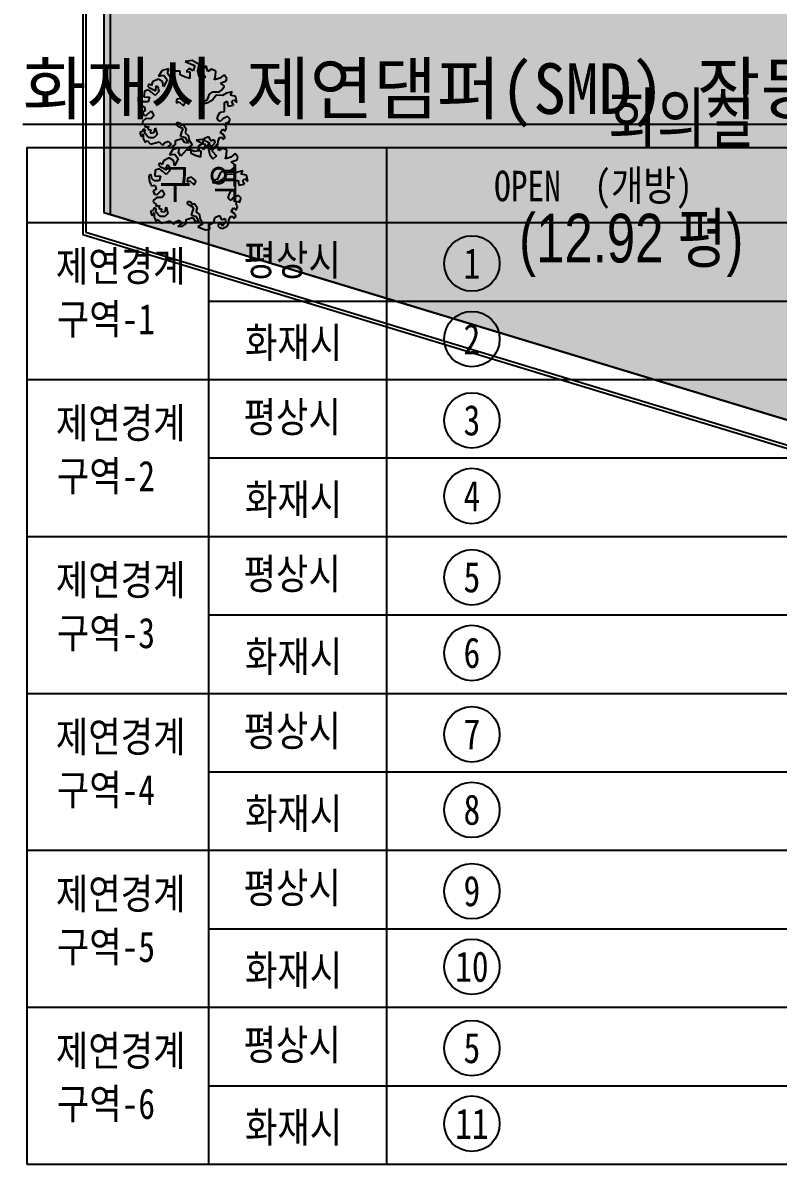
# Model space of a CAD drawing. Header units: millimetres. Extents: x 118559 to 211622, y 1329 to 63037.
# Drawn here: x 146063 to 152277, y 7955 to 17342 of the extents above; entities that cross this region are included whole.
import ezdxf
from ezdxf.enums import TextEntityAlignment as Align

# ---------------------------------------------------------------- set-up
doc = ezdxf.new("R2010")
doc.units = ezdxf.units.MM
doc.header["$LTSCALE"] = 120
for name, color, linetype in [('ARCH', 9, 'Continuous'), ('ETC', 6, 'Continuous'), ('M-TEXT', 7, 'Continuous'), ('공사제외', 5, 'Continuous')]:
    doc.layers.add(name, color=color, linetype=linetype)
doc.styles.add('GHD', font='')
doc.styles.add('돋움', font='')
doc.styles.get('GHD').set_extended_font_data('Dotum')
doc.styles.get('돋움').set_extended_font_data('DotumChe')

msp = doc.modelspace()

# ---------------------------------------------------------------- hatches: boundary and pattern name
at = {"layer": '공사제외', "linetype": 'Continuous'}
msp.add_hatch(color=253, dxfattribs=at).paths.add_polyline_path([(161618.8, 27040), (157330.1, 28562.8), (157311.6, 28694.2), (149935.1, 28694.2), (149935.1, 29394.2), (146730.1, 29394.2), (146730.1, 15782.9), (154687.7, 13368.2)])

# ---------------------------------------------------------------- linework, layer by layer
at = {"layer": 'ARCH', "color": 9}
for p, q in [((146556.1, 27944.1, 0), (146556.1, 15601.6, 0)), ((146580.1, 27944.1, 0), (146580.1, 15619.4, 0)), ((146780.1, 27944.1, 0), (146780.1, 15767.8, 0)), ((147454.8, 17032.6, 0), (147398.1, 17025.2, 0)), ((147398.1, 17025.2, 0), (147442.9, 17004.6, 0)), ((147442.9, 17004.6, 0), (147477, 16990.9, 0)), ((147512.3, 16998.8, 0), (147454.8, 17032.6, 0)), ((147477, 16990.9, 0), (147463.3, 16948.2, 0)), ((147502.3, 16948.2, 0), (147512.3, 16998.8, 0)), ((147208.3, 16950.8, 0), (147178.7, 16904.9, 0)), ((147178.7, 16904.9, 0), (147223, 16910.8, 0)), ((147263.1, 16963, 0), (147208.3, 16950.8, 0)), ((147223, 16910.8, 0), (147251.5, 16873.8, 0)), ((147254.1, 16926, 0), (147263.1, 16963, 0)), ((147273.7, 16894.4, 0), (147254.1, 16926, 0)), ((147316.9, 16943.4, 0), (147273.7, 16894.4, 0)), ((147358, 16945, 0), (147316.9, 16943.4, 0)), ((147358, 16915.5, 0), (147358, 16945, 0)), ((147392.3, 16899.1, 0), (147358, 16915.5, 0)), ((147435.6, 16885.4, 0), (147392.3, 16899.1, 0)), ((147430.8, 16966.1, 0), (147407.1, 16940.8, 0)), ((147407.1, 16940.8, 0), (147437.1, 16939.2, 0)), ((147463.3, 16948.2, 0), (147430.8, 16966.1, 0)), ((147437.1, 16939.2, 0), (147435.6, 16885.4, 0)), ((147513.9, 16899.1, 0), (147502.3, 16948.2, 0)), ((147536, 16869.6, 0), (147513.9, 16899.1, 0)), ((147571.9, 16989.9, 0), (147528.7, 16939.2, 0)), ((147528.7, 16939.2, 0), (147566.1, 16897.6, 0)), ((147566.1, 16897.6, 0), (147536, 16869.6, 0)), ((147585.1, 16942.4, 0), (147571.9, 16989.9, 0)), ((147616.2, 16961.4, 0), (147585.1, 16942.4, 0)), ((147650.5, 16945, 0), (147616.2, 16961.4, 0)), ((147640.5, 16872.3, 0), (147647.8, 16908.1, 0)), ((147647.8, 16908.1, 0), (147650.5, 16945, 0)), ((147719, 16915.5, 0), (147683.2, 16887, 0)), ((147741.2, 16885.4, 0), (147719, 16915.5, 0)), ((147101.2, 16838, 0), (147089.6, 16824.8, 0)), ((147089.6, 16824.8, 0), (147102.8, 16810, 0)), ((147120.7, 16826.4, 0), (147101.2, 16838, 0)), ((147102.8, 16810, 0), (147156.1, 16783.1, 0)), ((147129.7, 16855.9, 0), (147120.7, 16826.4, 0)), ((147177.2, 16879.6, 0), (147129.7, 16855.9, 0)), ((147156.1, 16783.1, 0), (147160.8, 16824.8, 0)), ((147160.8, 16824.8, 0), (147174, 16819, 0)), ((147174, 16819, 0), (147181.4, 16777.3, 0)), ((147211.4, 16859.1, 0), (147177.2, 16879.6, 0)), ((147220.4, 16815.8, 0), (147211.4, 16859.1, 0)), ((147251.5, 16873.8, 0), (147220.4, 16815.8, 0)), ((147683.2, 16887, 0), (147640.5, 16872.3, 0)), ((147687.9, 16846.9, 0), (147735.4, 16864.9, 0)), ((147721.7, 16820.6, 0), (147687.9, 16846.9, 0)), ((147699.5, 16790.5, 0), (147721.7, 16820.6, 0)), ((147735.4, 16864.9, 0), (147741.2, 16885.4, 0)), ((147028.4, 16743.1, 0), (147010.5, 16734.1, 0)), ((147010.5, 16734.1, 0), (147012.1, 16694, 0)), ((147035.8, 16711.9, 0), (147028.4, 16743.1, 0)), ((147053.8, 16691.4, 0), (147035.8, 16711.9, 0)), ((147062.7, 16778.9, 0), (147059.6, 16732.5, 0)), ((147059.6, 16732.5, 0), (147079.1, 16729.9, 0)), ((147097, 16790.5, 0), (147062.7, 16778.9, 0)), ((147079.1, 16729.9, 0), (147106, 16734.1, 0)), ((147106, 16734.1, 0), (147093.8, 16692.4, 0)), ((147123.4, 16769.9, 0), (147097, 16790.5, 0)), ((147151.8, 16744.6, 0), (147123.4, 16769.9, 0)), ((147181.4, 16777.3, 0), (147151.8, 16744.6, 0)), ((147328.5, 16713.5, 0), (147325.3, 16683.5, 0)), ((147361.2, 16720.9, 0), (147328.5, 16713.5, 0)), ((147398.1, 16688.2, 0), (147361.2, 16720.9, 0)), ((147554, 16698.8, 0), (147580.9, 16710.4, 0)), ((147580.9, 16710.4, 0), (147598.8, 16756.2, 0)), ((147598.8, 16756.2, 0), (147626.7, 16775.8, 0)), ((147652.1, 16746.2, 0), (147622.5, 16706.1, 0)), ((147626.7, 16775.8, 0), (147680.5, 16775.8, 0)), ((147704.3, 16744.6, 0), (147652.1, 16746.2, 0)), ((147680.5, 16775.8, 0), (147699.5, 16790.5, 0)), ((147739.6, 16764.1, 0), (147704.3, 16744.6, 0)), ((147784.4, 16774.2, 0), (147739.6, 16764.1, 0)), ((147770.7, 16746.2, 0), (147784.4, 16774.2, 0)), ((147814, 16737.3, 0), (147770.7, 16746.2, 0)), ((147824.5, 16686.6, 0), (147814, 16737.3, 0)), ((147012.1, 16694, 0), (147024.2, 16667.1, 0)), ((147024.2, 16667.1, 0), (147031.6, 16649.9, 0)), ((147031.6, 16649.9, 0), (147061.1, 16657.1, 0)), ((147070.1, 16621.5, 0), (147046.4, 16608.3, 0)), ((147093.8, 16692.4, 0), (147053.8, 16691.4, 0)), ((147061.1, 16657.1, 0), (147070.1, 16621.5, 0)), ((147080.6, 16583, 0), (147117.6, 16618.8, 0)), ((147117.6, 16618.8, 0), (147139.7, 16579.8, 0)), ((147325.3, 16683.5, 0), (147348, 16692.4, 0)), ((147348, 16692.4, 0), (147383.3, 16658.7, 0)), ((147383.3, 16658.7, 0), (147398.1, 16688.2, 0)), ((147535, 16671.9, 0), (147554, 16698.8, 0)), ((147585.1, 16685, 0), (147535, 16671.9, 0)), ((147622.5, 16706.1, 0), (147585.1, 16685, 0)), ((147720.6, 16688.2, 0), (147744.3, 16697.2, 0)), ((147721.7, 16614.1, 0), (147720.6, 16688.2, 0)), ((147744.3, 16697.2, 0), (147750.1, 16657.1, 0)), ((147750.1, 16657.1, 0), (147796, 16664.5, 0)), ((147782.8, 16695.6, 0), (147796, 16708.8, 0)), ((147796, 16664.5, 0), (147782.8, 16695.6, 0)), ((147796, 16708.8, 0), (147824.5, 16686.6, 0)), ((147046.4, 16608.3, 0), (147056.9, 16579.8, 0)), ((147074.8, 16554.5, 0), (147046.4, 16530.8, 0)), ((147046.4, 16530.8, 0), (147048, 16513.4, 0)), ((147056.9, 16579.8, 0), (147080.6, 16583, 0)), ((147119.1, 16553.4, 0), (147074.8, 16554.5, 0)), ((147139.7, 16579.8, 0), (147119.1, 16553.4, 0)), ((147325.3, 16506, 0), (147335.9, 16525, 0)), ((147335.9, 16525, 0), (147358, 16517.6, 0)), ((147662.6, 16550.3, 0), (147670, 16578.8, 0)), ((147686.3, 16530.8, 0), (147662.6, 16550.3, 0)), ((147670, 16578.8, 0), (147686.3, 16608.3, 0)), ((147686.3, 16608.3, 0), (147721.7, 16614.1, 0)), ((147706.9, 16553.4, 0), (147686.3, 16530.8, 0)), ((147747, 16572.4, 0), (147706.9, 16553.4, 0)), ((147726.4, 16508.6, 0), (147739.6, 16525, 0)), ((147739.6, 16525, 0), (147755.9, 16514.4, 0)), ((147769.7, 16550.3, 0), (147747, 16572.4, 0)), ((147755.9, 16514.4, 0), (147769.7, 16550.3, 0)), ((147046.4, 16448, 0), (147024.2, 16441.6, 0)), ((147024.2, 16441.6, 0), (147035.8, 16407.9, 0)), ((147035.8, 16407.9, 0), (147053.8, 16430, 0)), ((147052.2, 16468.5, 0), (147046.4, 16448, 0)), ((147048, 16513.4, 0), (147073.3, 16498.1, 0)), ((147070.1, 16461.2, 0), (147052.2, 16468.5, 0)), ((147053.8, 16430, 0), (147053.8, 16390, 0)), ((147073.3, 16498.1, 0), (147066.9, 16483.3, 0)), ((147066.9, 16483.3, 0), (147097, 16489.6, 0)), ((147066.9, 16435.8, 0), (147070.1, 16461.2, 0)), ((147086.5, 16413.7, 0), (147066.9, 16435.8, 0)), ((147097, 16489.6, 0), (147092.3, 16464.3, 0)), ((147092.3, 16464.3, 0), (147114.9, 16462.7, 0)), ((147114.9, 16462.7, 0), (147110.2, 16435.8, 0)), ((147110.2, 16435.8, 0), (147142.9, 16440.6, 0)), ((147142.9, 16440.6, 0), (147151.8, 16477.5, 0)), ((147151.8, 16477.5, 0), (147166.6, 16424.2, 0)), ((147352.2, 16484.9, 0), (147325.3, 16506, 0)), ((147380.7, 16470.1, 0), (147352.2, 16484.9, 0)), ((147358, 16517.6, 0), (147361.2, 16497, 0)), ((147361.2, 16497, 0), (147384.9, 16504.4, 0)), ((147361.2, 16406.3, 0), (147371.7, 16444.8, 0)), ((147371.7, 16444.8, 0), (147380.7, 16470.1, 0)), ((147384.9, 16504.4, 0), (147407.1, 16471.7, 0)), ((147407.1, 16471.7, 0), (147397.1, 16437.4, 0)), ((147397.1, 16437.4, 0), (147426.6, 16413.7, 0)), ((147686.3, 16440.6, 0), (147705.3, 16468.5, 0)), ((147717.4, 16421.1, 0), (147686.3, 16440.6, 0)), ((147705.3, 16468.5, 0), (147728, 16450.6, 0)), ((147738, 16481.7, 0), (147726.4, 16508.6, 0)), ((147728, 16450.6, 0), (147738, 16481.7, 0)), ((147053.8, 16390, 0), (147070.1, 16358.9, 0)), ((147070.1, 16358.9, 0), (147086.5, 16373.6, 0)), ((147106, 16397.4, 0), (147086.5, 16413.7, 0)), ((147086.5, 16373.6, 0), (147111.8, 16344.1, 0)), ((147141.3, 16397.4, 0), (147106, 16397.4, 0)), ((147111.8, 16344.1, 0), (147144.5, 16351.5, 0)), ((147166.6, 16424.2, 0), (147141.3, 16397.4, 0)), ((147144.5, 16351.5, 0), (147184.5, 16363.1, 0)), ((147184.5, 16363.1, 0), (147211.4, 16335.1, 0)), ((147211.4, 16335.1, 0), (147228.8, 16355.7, 0)), ((147228.8, 16355.7, 0), (147258.9, 16368.9, 0)), ((147284.2, 16344.1, 0), (147248.3, 16317.2, 0)), ((147258.9, 16368.9, 0), (147284.2, 16344.1, 0)), ((147286.8, 16318.8, 0), (147319.5, 16340.9, 0)), ((147318, 16373.6, 0), (147371.7, 16390, 0)), ((147319.5, 16340.9, 0), (147318, 16373.6, 0)), ((147401.3, 16395.8, 0), (147361.2, 16406.3, 0)), ((147371.7, 16390, 0), (147390.7, 16360.4, 0)), ((147390.7, 16360.4, 0), (147425, 16354.1, 0)), ((147425, 16354.1, 0), (147401.3, 16395.8, 0)), ((147454.8, 16339.3, 0), (147413.4, 16312.4, 0)), ((147426.6, 16413.7, 0), (147429.8, 16382.6, 0)), ((147429.8, 16382.6, 0), (147454.8, 16339.3, 0)), ((147544.4, 16383.5, 0), (147487.7, 16376.1, 0)), ((147487.7, 16376.1, 0), (147532.5, 16355.5, 0)), ((147509.7, 16333.5, 0), (147543.4, 16349.9, 0)), ((147512.3, 16293.5, 0), (147509.7, 16333.5, 0)), ((147532.5, 16355.5, 0), (147566.6, 16341.8, 0)), ((147543.4, 16349.9, 0), (147552.4, 16391.6, 0)), ((147601.9, 16349.7, 0), (147544.4, 16383.5, 0)), ((147552.4, 16391.6, 0), (147589.8, 16407.9, 0)), ((147566.6, 16341.8, 0), (147552.9, 16299.1, 0)), ((147594, 16346.7, 0), (147577.7, 16323, 0)), ((147589.8, 16407.9, 0), (147607.8, 16370.5, 0)), ((147591.9, 16299.1, 0), (147601.9, 16349.7, 0)), ((147616.2, 16319.8, 0), (147594, 16346.7, 0)), ((147607.8, 16370.5, 0), (147637.3, 16382.6, 0)), ((147641.5, 16354.1, 0), (147616.2, 16319.8, 0)), ((147661.5, 16340.8, 0), (147618.2, 16290.2, 0)), ((147637.3, 16382.6, 0), (147641.5, 16354.1, 0)), ((147655.2, 16318.8, 0), (147666.8, 16342.5, 0)), ((147674.7, 16293.3, 0), (147661.5, 16340.8, 0)), ((147666.8, 16342.5, 0), (147668.4, 16367.8, 0)), ((147668.4, 16367.8, 0), (147681.6, 16398.9, 0)), ((147681.6, 16398.9, 0), (147704.3, 16398.9, 0)), ((147704.3, 16398.9, 0), (147708.5, 16382.6, 0)), ((147708.5, 16382.6, 0), (147728, 16397.4, 0)), ((147728, 16397.4, 0), (147717.4, 16421.1, 0)), ((147248.3, 16317.2, 0), (147286.8, 16318.8, 0)), ((147297.9, 16301.8, 0), (147268.3, 16255.9, 0)), ((147268.3, 16255.9, 0), (147312.6, 16261.7, 0)), ((147352.7, 16313.9, 0), (147297.9, 16301.8, 0)), ((147312.6, 16261.7, 0), (147341.1, 16224.8, 0)), ((147343.7, 16277, 0), (147352.7, 16313.9, 0)), ((147363.2, 16245.3, 0), (147343.7, 16277, 0)), ((147406.5, 16294.4, 0), (147363.2, 16245.3, 0)), ((147447.6, 16296, 0), (147406.5, 16294.4, 0)), ((147413.4, 16312.4, 0), (147475.4, 16287.7, 0)), ((147447.6, 16266.4, 0), (147447.6, 16296, 0)), ((147481.9, 16250.1, 0), (147447.6, 16266.4, 0)), ((147475.4, 16287.7, 0), (147512.3, 16293.5, 0)), ((147525.1, 16236.4, 0), (147481.9, 16250.1, 0)), ((147520.4, 16317.1, 0), (147496.7, 16291.7, 0)), ((147496.7, 16291.7, 0), (147526.7, 16290.2, 0)), ((147552.9, 16299.1, 0), (147520.4, 16317.1, 0)), ((147526.7, 16290.2, 0), (147525.1, 16236.4, 0)), ((147577.7, 16323, 0), (147592.5, 16306.6, 0)), ((147603.5, 16250.1, 0), (147591.9, 16299.1, 0)), ((147592.5, 16306.6, 0), (147615.1, 16300.8, 0)), ((147625.6, 16220.5, 0), (147603.5, 16250.1, 0)), ((147615.1, 16300.8, 0), (147655.2, 16318.8, 0)), ((147618.2, 16290.2, 0), (147655.7, 16248.5, 0)), ((147655.7, 16248.5, 0), (147625.6, 16220.5, 0)), ((147705.8, 16312.3, 0), (147674.7, 16293.3, 0)), ((147740.1, 16296, 0), (147705.8, 16312.3, 0)), ((147730, 16223.2, 0), (147737.4, 16259, 0)), ((147737.4, 16259, 0), (147740.1, 16296, 0)), ((147808.6, 16266.4, 0), (147772.8, 16237.9, 0)), ((147830.8, 16236.4, 0), (147808.6, 16266.4, 0)), ((147190.8, 16188.9, 0), (147179.2, 16175.7, 0)), ((147179.2, 16175.7, 0), (147192.4, 16161, 0)), ((147210.3, 16177.3, 0), (147190.8, 16188.9, 0)), ((147192.4, 16161, 0), (147245.7, 16134.1, 0)), ((147219.3, 16206.8, 0), (147210.3, 16177.3, 0)), ((147266.7, 16230.6, 0), (147219.3, 16206.8, 0)), ((147245.7, 16134.1, 0), (147250.4, 16175.7, 0)), ((147250.4, 16175.7, 0), (147263.6, 16169.9, 0)), ((147263.6, 16169.9, 0), (147271, 16128.3, 0)), ((147301, 16210, 0), (147266.7, 16230.6, 0)), ((147310, 16166.8, 0), (147301, 16210, 0)), ((147341.1, 16224.8, 0), (147310, 16166.8, 0)), ((147772.8, 16237.9, 0), (147730, 16223.2, 0)), ((147777.5, 16197.9, 0), (147825, 16215.8, 0)), ((147811.3, 16171.5, 0), (147777.5, 16197.9, 0)), ((147789.1, 16141.4, 0), (147811.3, 16171.5, 0)), ((147825, 16215.8, 0), (147830.8, 16236.4, 0)), ((147118, 16094, 0), (147100.1, 16085, 0)), ((147100.1, 16085, 0), (147101.7, 16044.9, 0)), ((147125.4, 16062.9, 0), (147118, 16094, 0)), ((147143.3, 16042.3, 0), (147125.4, 16062.9, 0)), ((147152.3, 16129.8, 0), (147149.1, 16083.4, 0)), ((147149.1, 16083.4, 0), (147168.7, 16080.8, 0)), ((147186.6, 16141.4, 0), (147152.3, 16129.8, 0)), ((147168.7, 16080.8, 0), (147195.6, 16085, 0)), ((147195.6, 16085, 0), (147183.4, 16043.4, 0)), ((147213, 16120.9, 0), (147186.6, 16141.4, 0)), ((147241.4, 16095.6, 0), (147213, 16120.9, 0)), ((147271, 16128.3, 0), (147241.4, 16095.6, 0)), ((147418.1, 16064.5, 0), (147414.9, 16034.4, 0)), ((147450.8, 16071.8, 0), (147418.1, 16064.5, 0)), ((147487.7, 16039.1, 0), (147450.8, 16071.8, 0)), ((147643.6, 16049.7, 0), (147670.5, 16061.3, 0)), ((147670.5, 16061.3, 0), (147688.4, 16107.2, 0)), ((147712.1, 16057.1, 0), (147674.7, 16036, 0)), ((147688.4, 16107.2, 0), (147716.3, 16126.7, 0)), ((147741.6, 16097.1, 0), (147712.1, 16057.1, 0)), ((147716.3, 16126.7, 0), (147770.1, 16126.7, 0)), ((147793.9, 16095.6, 0), (147741.6, 16097.1, 0)), ((147770.1, 16126.7, 0), (147789.1, 16141.4, 0)), ((147829.2, 16115.1, 0), (147793.9, 16095.6, 0)), ((147874, 16125.1, 0), (147829.2, 16115.1, 0)), ((147860.3, 16097.1, 0), (147874, 16125.1, 0)), ((147903.5, 16088.2, 0), (147860.3, 16097.1, 0)), ((147872.4, 16046.5, 0), (147885.6, 16059.7, 0)), ((147885.6, 16059.7, 0), (147914.1, 16037.6, 0)), ((147914.1, 16037.6, 0), (147903.5, 16088.2, 0)), ((147101.7, 16044.9, 0), (147113.8, 16018, 0)), ((147113.8, 16018, 0), (147121.2, 16000.9, 0)), ((147121.2, 16000.9, 0), (147150.7, 16008, 0)), ((147159.7, 15972.4, 0), (147136, 15959.2, 0)), ((147136, 15959.2, 0), (147146.5, 15930.7, 0)), ((147183.4, 16043.4, 0), (147143.3, 16042.3, 0)), ((147150.7, 16008, 0), (147159.7, 15972.4, 0)), ((147170.2, 15933.9, 0), (147207.2, 15969.8, 0)), ((147207.2, 15969.8, 0), (147229.3, 15930.7, 0)), ((147414.9, 16034.4, 0), (147437.6, 16043.4, 0)), ((147437.6, 16043.4, 0), (147472.9, 16009.6, 0)), ((147472.9, 16009.6, 0), (147487.7, 16039.1, 0)), ((147624.6, 16022.8, 0), (147643.6, 16049.7, 0)), ((147674.7, 16036, 0), (147624.6, 16022.8, 0)), ((147759.6, 15929.7, 0), (147775.9, 15959.2, 0)), ((147775.9, 15959.2, 0), (147811.3, 15965, 0)), ((147810.2, 16039.1, 0), (147833.9, 16048.1, 0)), ((147811.3, 15965, 0), (147810.2, 16039.1, 0)), ((147833.9, 16048.1, 0), (147839.7, 16008, 0)), ((147839.7, 16008, 0), (147885.6, 16015.4, 0)), ((147885.6, 16015.4, 0), (147872.4, 16046.5, 0)), ((147164.4, 15905.4, 0), (147136, 15881.7, 0)), ((147136, 15881.7, 0), (147137.5, 15864.3, 0)), ((147137.5, 15864.3, 0), (147162.9, 15849, 0)), ((147146.5, 15930.7, 0), (147170.2, 15933.9, 0)), ((147208.7, 15904.4, 0), (147164.4, 15905.4, 0)), ((147229.3, 15930.7, 0), (147208.7, 15904.4, 0)), ((147414.9, 15856.9, 0), (147425.5, 15875.9, 0)), ((147425.5, 15875.9, 0), (147447.6, 15868.5, 0)), ((147447.6, 15868.5, 0), (147450.8, 15847.9, 0)), ((147752.2, 15901.2, 0), (147759.6, 15929.7, 0)), ((147775.9, 15881.7, 0), (147752.2, 15901.2, 0)), ((147796.5, 15904.4, 0), (147775.9, 15881.7, 0)), ((147836.6, 15923.4, 0), (147796.5, 15904.4, 0)), ((147816, 15859.6, 0), (147829.2, 15875.9, 0)), ((147829.2, 15875.9, 0), (147845.5, 15865.4, 0)), ((147859.2, 15901.2, 0), (147836.6, 15923.4, 0)), ((147845.5, 15865.4, 0), (147859.2, 15901.2, 0)), ((147136, 15798.9, 0), (147113.8, 15792.6, 0)), ((147113.8, 15792.6, 0), (147125.4, 15758.8, 0)), ((147125.4, 15758.8, 0), (147143.3, 15781, 0)), ((147141.8, 15819.5, 0), (147136, 15798.9, 0)), ((147159.7, 15812.1, 0), (147141.8, 15819.5, 0)), ((147143.3, 15781, 0), (147143.3, 15740.9, 0)), ((147162.9, 15849, 0), (147156.5, 15834.2, 0)), ((147156.5, 15834.2, 0), (147186.6, 15840.6, 0)), ((147156.5, 15786.8, 0), (147159.7, 15812.1, 0)), ((147176, 15764.6, 0), (147156.5, 15786.8, 0)), ((147186.6, 15840.6, 0), (147181.8, 15815.3, 0)), ((147181.8, 15815.3, 0), (147204.5, 15813.7, 0)), ((147204.5, 15813.7, 0), (147199.8, 15786.8, 0)), ((147199.8, 15786.8, 0), (147232.5, 15791.5, 0)), ((147256.2, 15775.2, 0), (147230.9, 15748.3, 0)), ((147232.5, 15791.5, 0), (147241.4, 15828.4, 0)), ((147241.4, 15828.4, 0), (147256.2, 15775.2, 0)), ((147441.8, 15835.8, 0), (147414.9, 15856.9, 0)), ((147470.3, 15821.1, 0), (147441.8, 15835.8, 0)), ((147450.8, 15847.9, 0), (147474.5, 15855.3, 0)), ((147450.8, 15757.2, 0), (147461.3, 15795.7, 0)), ((147461.3, 15795.7, 0), (147470.3, 15821.1, 0)), ((147474.5, 15855.3, 0), (147496.7, 15822.6, 0)), ((147496.7, 15822.6, 0), (147486.6, 15788.4, 0)), ((147486.6, 15788.4, 0), (147516.2, 15764.6, 0)), ((147775.9, 15791.5, 0), (147794.9, 15819.5, 0)), ((147807, 15772, 0), (147775.9, 15791.5, 0)), ((147794.9, 15819.5, 0), (147817.6, 15801.5, 0)), ((147817.6, 15748.3, 0), (147807, 15772, 0)), ((147827.6, 15832.7, 0), (147816, 15859.6, 0)), ((147817.6, 15801.5, 0), (147827.6, 15832.7, 0)), ((146780.1, 15767.8, 0), (154687.7, 13368.2, 0)), ((147143.3, 15740.9, 0), (147159.7, 15709.8, 0)), ((147159.7, 15709.8, 0), (147176, 15724.6, 0)), ((147195.6, 15748.3, 0), (147176, 15764.6, 0)), ((147176, 15724.6, 0), (147201.4, 15695, 0)), ((147230.9, 15748.3, 0), (147195.6, 15748.3, 0)), ((147201.4, 15695, 0), (147234.1, 15702.4, 0)), ((147234.1, 15702.4, 0), (147274.1, 15714, 0)), ((147274.1, 15714, 0), (147301, 15686.1, 0)), ((147301, 15686.1, 0), (147318.4, 15706.6, 0)), ((147318.4, 15706.6, 0), (147348.5, 15719.8, 0)), ((147373.8, 15695, 0), (147337.9, 15668.1, 0)), ((147348.5, 15719.8, 0), (147373.8, 15695, 0)), ((147376.4, 15669.7, 0), (147409.1, 15691.9, 0)), ((147407.5, 15724.6, 0), (147461.3, 15740.9, 0)), ((147409.1, 15691.9, 0), (147407.5, 15724.6, 0)), ((147490.9, 15746.7, 0), (147450.8, 15757.2, 0)), ((147461.3, 15740.9, 0), (147480.3, 15711.4, 0)), ((147480.3, 15711.4, 0), (147514.6, 15705, 0)), ((147514.6, 15705, 0), (147490.9, 15746.7, 0)), ((147544.4, 15690.3, 0), (147503, 15663.4, 0)), ((147516.2, 15764.6, 0), (147519.3, 15733.5, 0)), ((147519.3, 15733.5, 0), (147544.4, 15690.3, 0)), ((147599.3, 15684.5, 0), (147633, 15700.8, 0)), ((147601.9, 15644.4, 0), (147599.3, 15684.5, 0)), ((147633, 15700.8, 0), (147642, 15742.5, 0)), ((147642, 15742.5, 0), (147679.4, 15758.8, 0)), ((147683.6, 15697.7, 0), (147667.3, 15673.9, 0)), ((147679.4, 15758.8, 0), (147697.4, 15721.4, 0)), ((147705.8, 15670.8, 0), (147683.6, 15697.7, 0)), ((147697.4, 15721.4, 0), (147726.9, 15733.5, 0)), ((147731.1, 15705, 0), (147705.8, 15670.8, 0)), ((147726.9, 15733.5, 0), (147731.1, 15705, 0)), ((147744.8, 15669.7, 0), (147756.4, 15693.4, 0)), ((147756.4, 15693.4, 0), (147758, 15718.8, 0)), ((147758, 15718.8, 0), (147771.2, 15749.9, 0)), ((147771.2, 15749.9, 0), (147793.9, 15749.9, 0)), ((147793.9, 15749.9, 0), (147798.1, 15733.5, 0)), ((147798.1, 15733.5, 0), (147817.6, 15748.3, 0)), ((146556.1, 15601.6, 0), (154802.5, 13099.3, 0)), ((146580.1, 15619.4, 0), (154790.2, 13128.1, 0)), ((147337.9, 15668.1, 0), (147376.4, 15669.7, 0)), ((147503, 15663.4, 0), (147565, 15638.6, 0)), ((147565, 15638.6, 0), (147601.9, 15644.4, 0)), ((147667.3, 15673.9, 0), (147682.1, 15657.6, 0)), ((147682.1, 15657.6, 0), (147704.7, 15651.8, 0)), ((147704.7, 15651.8, 0), (147744.8, 15669.7, 0))]:
    msp.add_line(p, q, dxfattribs=at)
at = {"layer": 'ETC'}
for p, q in [((146094.6, 16315.8), (158600.9, 16315.8)), ((146094.6, 16315.8), (146094.6, 7955.3)), ((146094.6, 14408.7), (158600.9, 14408.7)), ((146094.6, 13118), (158600.9, 13118)), ((146094.6, 11827.3), (158600.9, 11827.3)), ((146094.6, 10536.7), (158600.9, 10536.7)), ((146094.6, 9246), (158600.9, 9246)), ((146094.6, 7955.3), (158600.9, 7955.3))]:
    msp.add_line(p, q, dxfattribs=at)
at = {"layer": 'ETC', "color": 1}
for p, q in [((149053.6, 16315.8), (149053.6, 7955.3)), ((146094.6, 15699.3), (158600.9, 15699.3)), ((147589.4, 15699.3), (147589.4, 7955.3)), ((147589.4, 15054), (155751.1, 15054)), ((147589.4, 13763.3), (155751.1, 13763.3)), ((147589.4, 12472.7), (155751.1, 12472.7)), ((147589.4, 11182), (155751.1, 11182)), ((147589.4, 9891.3), (155751.1, 9891.3)), ((147589.4, 8600.7), (155751.1, 8600.7))]:
    msp.add_line(p, q, dxfattribs=at)
at = {"layer": 'M-TEXT'}
for centre in [(149757.2, 15362.9), (149757.2, 14741.2), (149757.2, 14072.3), (149757.2, 13450.6), (149757.2, 12781.6), (149757.2, 12159.9), (149757.2, 11490.9), (149757.2, 10869.2), (149757.2, 10200.2), (149757.2, 9578.6), (149757.2, 8909.6), (149757.2, 8287.9)]:
    msp.add_circle(centre, 228.2, dxfattribs=at)
at = {"layer": '공사제외', "linetype": 'Continuous', "elevation": 0}
msp.add_lwpolyline([(146730.1, 15782.9), (154687.7, 13368.2), (161618.8, 27040), (157330.1, 28562.8), (157311.6, 28694.2), (149935.1, 28694.2), (149935.1, 29394.2), (146730.1, 29394.2), (146730.1, 15782.9)], dxfattribs=at)

# ---------------------------------------------------------------- texts
at = {"layer": 'ARCH', "color": 9, "style": 'GHD', "width": 0.8}
for s, p in [('회의실', (150877.9, 16360.4, 0)), ('(12.92 평)', (150145.9, 15371.4, 0))]:
    msp.add_text(s, height=400, dxfattribs=at).set_placement(p)
at = {"layer": 'M-TEXT', "style": '돋움'}
msp.add_text('%%U화재시 제연댐퍼(SMD) 작동순서', height=416.667, dxfattribs=at).set_placement((146062.8, 16592.9))
at = {"layer": 'M-TEXT', "style": '돋움', "width": 0.85}
for s, p in [('구 역', (147519.6, 16019.7)), ('(개방)', (151168.2, 16004)), ('OPEN', (150214.6, 16000.4)), ('제연경계', (146867.6, 15341.7)), ('평상시', (148278.7, 15391.2)), ('구역-1', (146746.3, 14906)), ('화재시', (148289.8, 14712.1)), ('제연경계', (146867.6, 14051.1)), ('평상시', (148278.7, 14100.5)), ('구역-2', (146746.3, 13615.3)), ('화재시', (148289.8, 13421.4)), ('평상시', (148278.7, 12809.8)), ('제연경계', (146867.6, 12760.4)), ('구역-3', (146746.3, 12324.6)), ('화재시', (148289.8, 12130.7)), ('평상시', (148278.7, 11519.1)), ('제연경계', (146867.6, 11469.7)), ('구역-4', (146746.3, 11034)), ('화재시', (148289.8, 10840.1)), ('제연경계', (146867.6, 10179.1)), ('평상시', (148278.7, 10228.5)), ('구역-5', (146746.3, 9743.3)), ('화재시', (148289.8, 9549.4)), ('제연경계', (146867.6, 8888.4)), ('평상시', (148278.7, 8937.8)), ('구역-6', (146746.3, 8452.6)), ('화재시', (148289.8, 8258.7))]:
    msp.add_text(s, height=250, dxfattribs=at).set_placement(p, align=Align.MIDDLE_CENTER)
for s, p in [('1', (149757.2, 15362.9)), ('2', (149757.2, 14741.2)), ('3', (149757.2, 14072.3)), ('4', (149757.2, 13450.6)), ('5', (149757.2, 12781.6)), ('6', (149757.2, 12159.9)), ('7', (149757.2, 11490.9)), ('8', (149757.2, 10869.2)), ('9', (149757.2, 10200.2)), ('10', (149757.2, 9578.6)), ('5', (149757.2, 8909.6)), ('11', (149757.2, 8287.9))]:
    msp.add_text(s, height=250, dxfattribs=at).set_placement(p, align=Align.MIDDLE)

doc.saveas('drawing.dxf')
